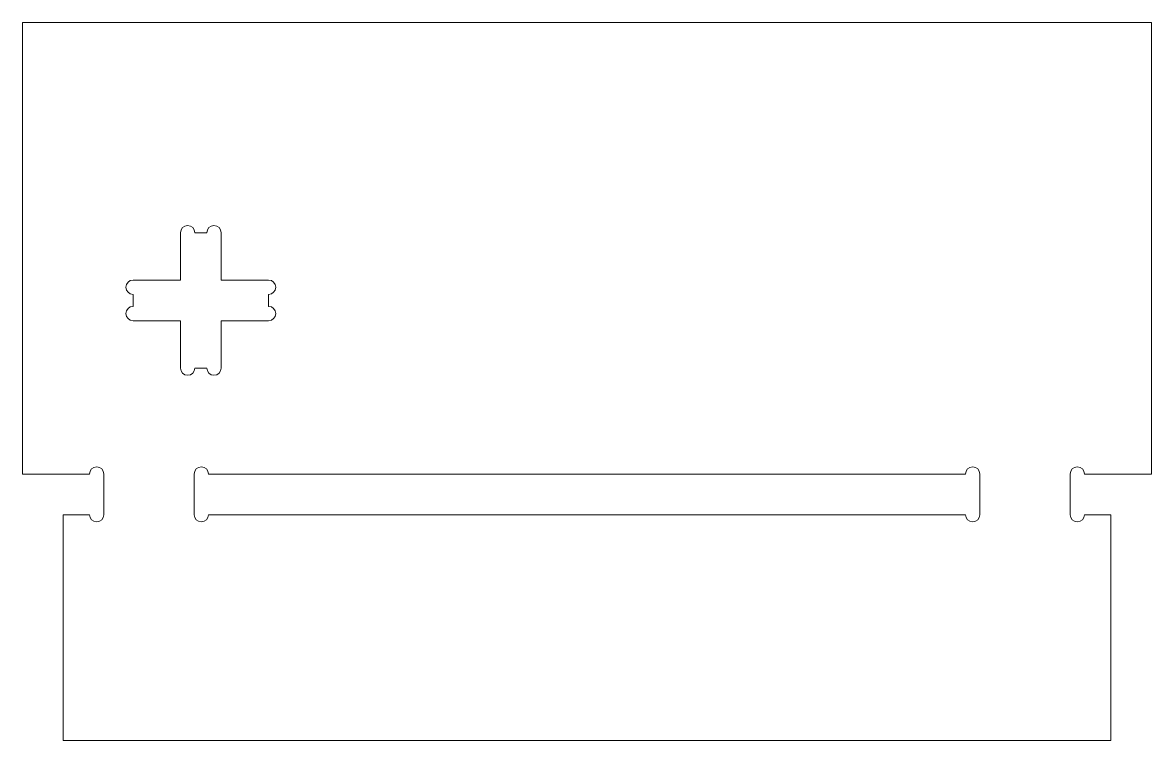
# Model space of a CAD drawing. Header units: millimetres. Extents: x -482 to 18, y 0 to 318.
import ezdxf

# ---------------------------------------------------------------- set-up
doc = ezdxf.new("R2010")
doc.units = ezdxf.units.MM

msp = doc.modelspace()

# ---------------------------------------------------------------- linework, layer by layer
at = {"color": 7, "linetype": 'Continuous', "lineweight": 15}
for p, q in [((-482, 318), (-482, 118)), ((-482, 318), (18, 318)), ((18, 318), (18, 118)), ((-412.05, 224.92), (-412.05, 203.92)), ((-400.4, 224.92), (-405.7, 224.92)), ((-394.05, 224.92), (-394.05, 203.92)), ((-412.05, 203.92), (-433.05, 203.92)), ((-373.05, 203.92), (-394.05, 203.92)), ((-433.05, 192.27), (-433.05, 197.57)), ((-373.05, 192.27), (-373.05, 197.57)), ((-412.05, 185.92), (-433.05, 185.92)), ((-412.05, 185.92), (-412.05, 164.92)), ((-394.05, 185.92), (-394.05, 164.92)), ((-373.05, 185.92), (-394.05, 185.92)), ((-400.4, 164.92), (-405.7, 164.92)), ((-482, 118), (-452.35, 118)), ((-446, 118), (-446, 100)), ((-406, 118), (-406, 100)), ((-399.65, 118), (-64.35, 118)), ((-58, 118), (-58, 100)), ((-18, 118), (-18, 100)), ((-11.65, 118), (18, 118)), ((-464, 0), (-464, 100)), ((-452.35, 100), (-464, 100)), ((-64.35, 100), (-399.65, 100)), ((0, 100), (-11.65, 100)), ((0, 0), (0, 100)), ((0, 0), (-464, 0))]:
    msp.add_line(p, q, dxfattribs=at)
for centre, radius, start, end in [((-408.88, 224.92), 3.18, 0, 180), ((-397.23, 224.92), 3.17, 0, 180), ((-433.05, 200.75), 3.18, 90, 270), ((-373.05, 200.75), 3.18, 270, 90), ((-433.05, 189.09), 3.18, 90, 270), ((-373.05, 189.09), 3.18, 270, 90), ((-408.88, 164.92), 3.18, 180, 0), ((-397.23, 164.92), 3.18, 180, 0), ((-449.18, 118), 3.18, 0, 180), ((-402.82, 118), 3.17, 0, 180), ((-61.17, 118), 3.18, 0.0062, 180), ((-14.83, 118), 3.17, 0, 179.9877), ((-449.18, 100), 3.18, 180, 0), ((-402.82, 100), 3.18, 180, 0), ((-61.17, 100), 3.17, 180.0062, 0.0062), ((-14.83, 100), 3.17, 180, 0)]:
    msp.add_arc(centre, radius, start, end, dxfattribs=at)

doc.saveas('drawing.dxf')
